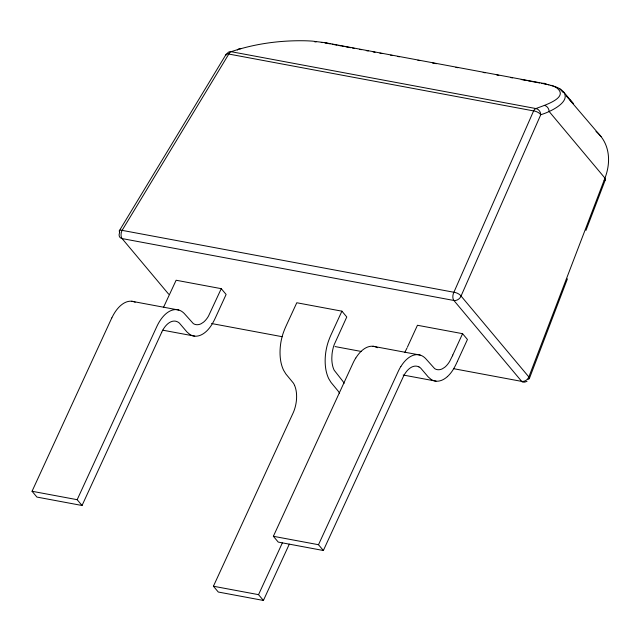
<?xml version="1.0" encoding="UTF-8"?>
<svg xmlns="http://www.w3.org/2000/svg" width="641" height="641" viewBox="0 0 641 641"><rect width="100%" height="100%" fill="white"/><g stroke="black" fill="none" stroke-linecap="round" stroke-linejoin="round"><path stroke-width="0.96" d="M529.386 378.454L567.429 278.819M585.97 230.391L605.24 180.033M457.474 361.171L467.441 339.482L462.578 333.681L417.451 325.267L407.444 347.053M452.57 355.475L452.77 355.026M452.37 355.923L462.578 333.681M457.281 361.596L456.889 362.461A61.648 34.093 -79.4 0 1 455.262 365.827L453.756 368.591A33.5 18.525 -79.4 0 1 448.436 375.634L447.378 376.636M161.708 332.27L82.04 505.493L36.906 497.071L32.05 491.27L111.806 317.88M82.04 505.493L77.176 499.692L156.933 326.293A34.854 19.27 -79.4 0 1 159.513 321.502A34.702 19.19 -79.4 0 1 181.259 311.109A36.753 20.32 -79.4 0 1 183.518 312.784A34.55 19.102 -79.4 0 1 184.6 313.866L193.278 323.553A22.387 12.379 -79.4 0 0 195.874 324.602L196.555 324.691A23.693 13.1 -79.4 0 0 201.122 323.737L203.389 322.271A23.477 12.98 -79.4 0 0 206.827 318.633L207.452 317.752A21.666 11.979 -79.4 0 0 208.549 315.981L221.257 288.666L176.131 280.245L163.415 307.56M289.299 544.161L263.411 600.449L218.277 592.028L213.421 586.235L293.097 413.012A23.621 13.06 -79.4 0 0 294.523 409.367A23.284 12.876 -79.4 0 0 294.604 385.449M294.612 385.441A22.042 12.187 -79.4 0 0 293.338 383.038L285.886 373.999L283.659 370.354A36.481 20.175 -79.4 0 1 282.016 366.283L281.567 364.793A33.797 18.685 -79.4 0 1 280.526 359.745A35.039 19.374 -79.4 0 1 280.566 344.489L280.846 342.566A33.5 18.525 -79.4 0 1 283.482 332.326L284.692 329.194A61.648 34.093 -79.4 0 1 286.215 325.7L296.791 302.752L341.917 311.173L331.341 334.121A61.648 34.093 -79.4 0 0 329.819 337.607L328.617 340.748A33.5 18.525 -79.4 0 0 325.981 350.988L325.692 352.903A35.039 19.374 -79.4 0 0 325.652 368.166A33.797 18.685 -79.4 0 0 326.702 373.214L327.15 374.705A36.481 20.175 -79.4 0 0 328.785 378.775L331.02 382.421L338.464 391.459A22.042 12.187 -79.4 0 1 339.554 393.438M418.966 366.932A23.284 12.876 -79.4 0 0 404.767 373.991A23.621 13.06 -79.4 0 0 403.029 377.285L323.36 550.507L278.234 542.086L273.37 536.293L353.127 362.894A34.854 19.27 -79.4 0 1 355.707 358.103M263.411 600.449L258.547 594.656L282.336 542.935M407.035 347.943L404.743 352.582M323.36 550.507L318.505 544.714L398.261 371.315A34.854 19.27 -79.4 0 1 400.833 366.524M452.161 356.364L449.87 361.003A21.666 11.979 -79.4 0 1 448.772 362.774L448.147 363.647A23.477 12.98 -79.4 0 1 444.71 367.293L442.442 368.759A23.693 13.1 -79.4 0 1 437.875 369.713L437.194 369.625A22.387 12.379 -79.4 0 1 434.606 368.575L425.92 358.88A34.55 19.102 -79.4 0 0 424.839 357.798A36.753 20.32 -79.4 0 0 422.587 356.14A34.702 19.19 -79.4 0 0 400.857 366.564M119.322 230.8L226.017 54.485M524.402 381.804A5.801 3.205 -79.4 0 1 521.678 381.387L453.876 300.469A5.801 3.205 -79.4 0 1 453.9 292.256L533.616 110.909A5.801 3.205 -79.4 0 1 535.956 108.561C541.421 106.174 570.69 98.057 556.404 87.665A42.242 10.392 0.9 0 0 552.879 85.974L543.368 83.394L325.115 42.683L312.544 41.136A42.234 10.392 0.9 0 0 305.068 40.776C280.061 40.287 254.886 43.692 231.145 51.697A5.801 4.455 73.2 0 0 226.914 54.164M524.755 382.132L527.038 381.315M314.771 41.833L316.101 41.929M321.277 42.434L322.527 42.594M324.963 42.947L326.149 43.147M131.653 301.246L178.823 310.052M372.982 346.26L420.143 355.074M328.28 43.54L330.227 43.9M332.174 44.269L337.046 45.174M338.993 45.535L340.94 45.904M341.917 46.08L343.864 46.448M345.811 46.809L350.691 47.722M352.638 48.083L354.585 48.444M359.457 49.357L361.404 49.718M366.275 50.631L368.222 50.992M373.094 51.897L375.049 52.266M379.921 53.171L381.868 53.532M390.633 55.174L392.58 55.535M397.452 56.44L399.407 56.809M417.916 60.262L419.863 60.623M432.531 62.986L436.433 63.715M455.919 67.353L457.866 67.714M483.202 72.441L485.149 72.802M496.839 74.981L498.786 75.35M510.484 77.529L512.431 77.89M521.197 79.524L526.069 80.437M528.016 80.798L539.714 82.977M541.661 83.346L546.693 84.291M211.562 323.529L282.256 336.717M335.043 346.565L361.436 351.492M453.812 368.719L521.678 381.387A5.801 4.399 -40 0 0 528.857 376.956L604.96 178.134A57.97 43.957 -40 0 0 596.002 131.445M162.774 330.179L194.744 336.14M403.157 375.017L436.064 381.155M32.05 491.27L77.176 499.692M273.37 536.293L318.505 544.714M213.421 586.235L258.547 594.656M547.799 84.516L548.872 84.764M550.915 85.277L555.418 86.727A47.987 13.798 -0.9 0 1 560.795 89.419C575.698 100.565 548.8 112.552 540.772 114.691L461.055 296.038A5.801 4.399 -40 0 1 453.876 300.469L122.086 238.572A5.801 4.399 -40 0 1 119.563 232.835M559.665 88.714L562.982 92.32M566.211 95.846L601.058 136.629M569.593 99.515L573.415 103.69L563.375 91.631M341.917 311.173L346.773 316.975L334.257 344.513A21.666 11.979 -79.4 0 0 333.52 346.717L333.184 347.935A23.477 12.98 -79.4 0 0 332.022 354.297L331.814 358.215A23.693 13.1 -79.4 0 0 332.575 365.53L332.823 366.556A22.387 12.379 -79.4 0 0 334.201 370.242L342.486 380.802A34.55 19.102 -79.4 0 1 343.448 382.156A36.753 20.32 -79.4 0 1 344.129 383.286M221.257 288.666L226.113 294.459L215.568 317.439A61.648 34.093 -79.4 0 1 213.942 320.812L212.427 323.577A33.5 18.525 -79.4 0 1 207.115 330.62L206.057 331.621A35.039 19.374 -79.4 0 1 197.003 336.124A33.797 18.685 -79.4 0 1 193.702 335.98L192.685 335.724A36.481 20.175 -79.4 0 1 189.792 334.386L186.98 332.006L179.44 323.16A22.042 12.187 -79.4 0 0 177.637 321.902A23.284 12.876 -79.4 0 0 163.439 328.977A23.621 13.06 -79.4 0 0 161.708 332.27M168.695 294.203L122.086 238.572A5.801 3.205 -79.4 0 1 122.111 230.359L228.813 54.052A5.801 3.205 -79.4 0 1 231.145 51.697L535.956 108.561A5.801 4.767 69.3 0 1 540.772 114.691A5.801 2.564 23.7 0 0 533.616 110.909L228.813 54.052A5.801 2.091 31.2 0 0 226.057 55.222M543.368 83.394A5.801 3.205 -79.4 0 1 545.555 84.075M119.787 232.379A5.801 2.091 31.2 0 1 122.111 230.359L453.9 292.256A5.801 2.564 23.7 0 1 461.055 296.038L528.857 376.956A5.801 2.235 20.9 0 1 528.016 379.32M544.329 105.396A5.801 4.767 69.3 0 1 549.153 111.534L604.96 178.134A5.801 2.235 20.9 0 1 604.118 180.498M237.314 50.006A5.801 4.455 73.2 0 1 240.808 48.772M325.115 42.683A5.801 3.205 -79.4 0 1 327.19 43.235M447.378 376.636A35.039 19.374 -79.4 0 1 438.332 381.139A33.797 18.685 -79.4 0 1 435.031 381.002L434.005 380.746A36.481 20.175 -79.4 0 1 431.113 379.4L428.3 377.028L420.76 368.182A22.042 12.187 -79.4 0 0 418.966 366.924M355.731 358.143A34.702 19.19 -79.4 0 1 377.453 347.71M111.871 317.848A34.702 19.19 -79.4 0 1 135.171 302.191"/></g></svg>
